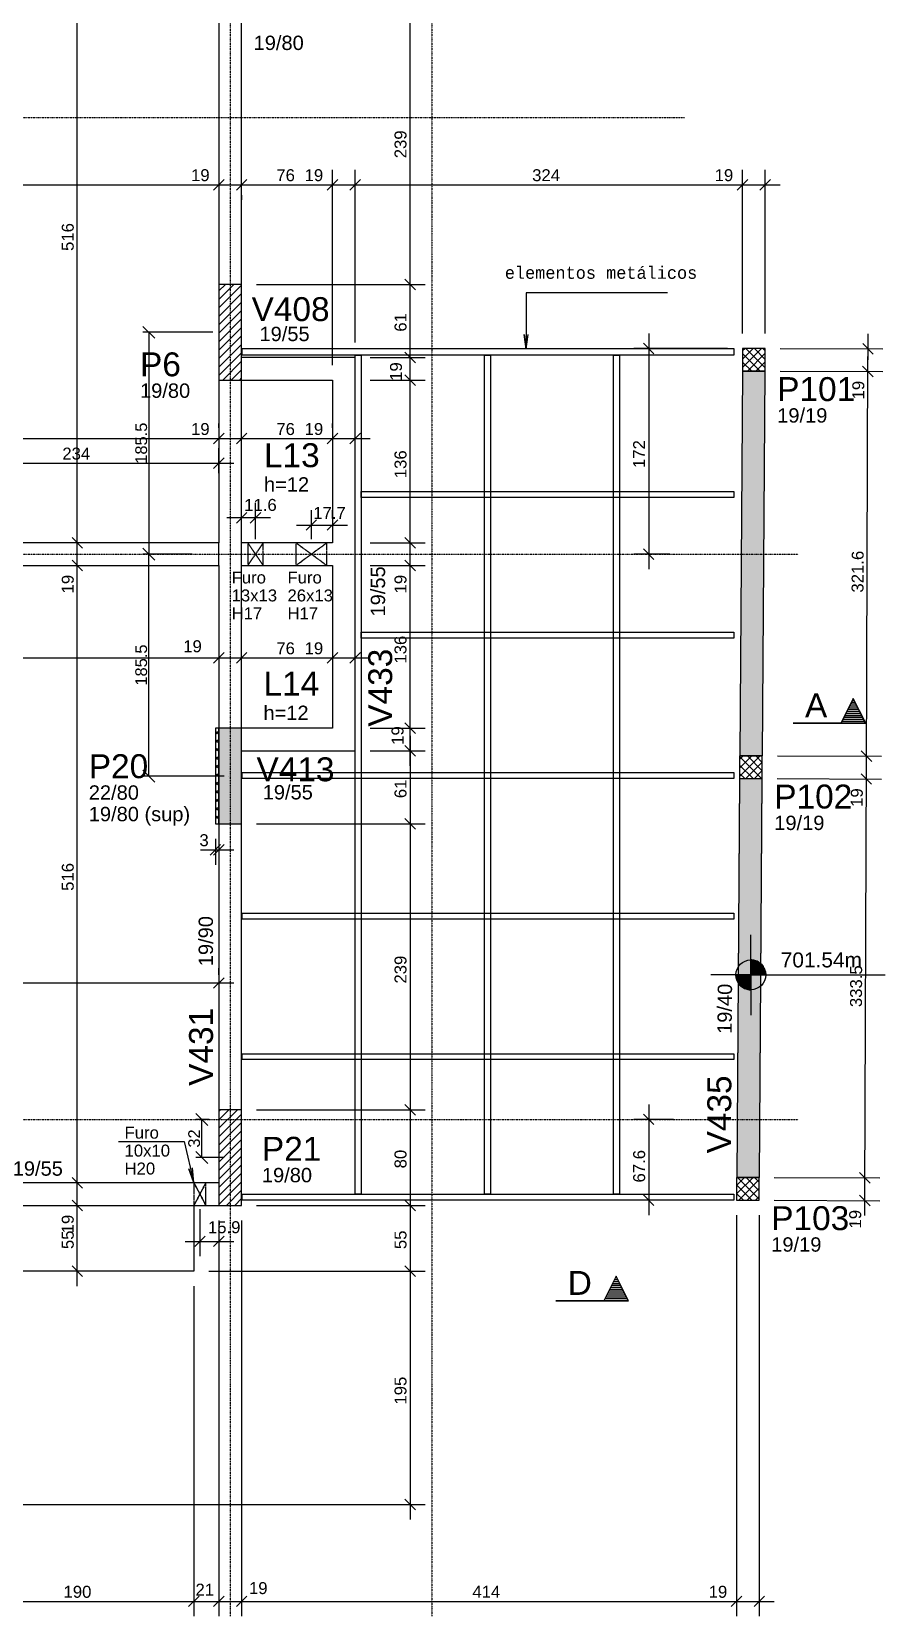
# Model space of a CAD drawing. Extents: x 37185 to 43130, y -8131 to -3926.
# Drawn here: x 40176 to 40890, y -6231 to -4906 of the extents above; entities that cross this region are included whole.
import ezdxf

# ---------------------------------------------------------------- set-up
doc = ezdxf.new("R2010")
doc.units = 0
doc.header["$MEASUREMENT"] = 0
doc.linetypes.add('ESTILO_TQS_0001', pattern=[1, 0.7, -0.3])
doc.linetypes.add('ESTILO_TQS_0004', pattern=[1.12, 0.5, -0.2, 0.01, -0.2, 0.01, -0.2])
doc.layers.get('0').update_dxf_attribs({"linetype": 'CONTINUOUS'})
doc.layers.get('Defpoints').update_dxf_attribs({"linetype": 'CONTINUOUS'})
for name, color, linetype in [('37', 4, 'CONTINUOUS'), ('39', 74, 'CONTINUOUS'), ('4', 2, 'CONTINUOUS'), ('40', 240, 'CONTINUOUS'), ('42', 3, 'CONTINUOUS'), ('43', 3, 'CONTINUOUS'), ('44', 3, 'CONTINUOUS'), ('45', 2, 'CONTINUOUS'), ('46', 2, 'CONTINUOUS'), ('47', 2, 'CONTINUOUS'), ('53', 242, 'CONTINUOUS'), ('54', 242, 'CONTINUOUS'), ('55', 12, 'CONTINUOUS'), ('57', 71, 'CONTINUOUS'), ('70', 160, 'CONTINUOUS'), ('75', 9, 'CONTINUOUS'), ('79', 12, 'CONTINUOUS'), ('80', 6, 'CONTINUOUS'), ('82', 252, 'CONTINUOUS'), ('83', 74, 'CONTINUOUS')]:
    doc.layers.add(name, color=color, linetype=linetype)
doc.styles.add('Arial_2mm 1-50', font='arial.ttf', dxfattribs={"height": 9.835329})
doc.styles.add('TQS_ARIAL', font='arial.ttf')
doc.styles.add('TQS_LUCIDA_CONSOLE', font='lucon.TTF')
doc.dimstyles.new('Diagonal 2mm 1-50', dxfattribs={"dimscale": 30.48, "dimtxt": 9.8353, "dimasz": 0.328084, "dimexe": 0.164042, "dimexo": 0.164042, "dimgap": 0.04101, "dimtad": 1, "dimdec": 1, "dimdsep": 46, "dimtxsty": 'Arial_2mm 1-50', "dimblk1": 'OBLIQUE', "dimblk2": 'OBLIQUE', "dimsah": 1, "dimcen": 0.09, "dimadec": 8, "dimazin": 0, "dimtfac": 1, "dimtdec": 8, "dimtmove": 1, "dimatfit": 0, "dimfxl": 1, "dimtvp": 1, "dimtfillclr": 256, "dimtolj": 1, "dimtzin": 0, "dimarcsym": 2})

# ---------------------------------------------------------------- blocks, each defined once
blk = doc.blocks.new('PERGOLADO')
at = {"layer": '4', "linetype": 'Continuous'}
for points in [[(40404.5, -5126.5), (40815.9, -5126.5), (40815.9, -5132), (40404.5, -5132)], [(40499.1, -5132), (40504.1, -5132), (40504.1, -5833.6), (40499.1, -5833.6)], [(40607.1, -5132), (40612.1, -5132), (40612.1, -5833.6), (40607.1, -5833.6)], [(40715.1, -5132), (40720.1, -5132), (40720.1, -5833.6), (40715.1, -5833.6)], [(40504.1, -5246.1), (40815.9, -5246.1), (40815.9, -5251.1), (40504.1, -5251.1)], [(40504.1, -5363.6), (40815.9, -5363.6), (40815.9, -5368.6), (40504.1, -5368.6)], [(40404.5, -5481.1), (40815.9, -5481.1), (40815.9, -5486.1), (40404.5, -5486.1)], [(40404.5, -5598.6), (40815.9, -5598.6), (40815.9, -5603.6), (40404.5, -5603.6)], [(40404.5, -5716.1), (40815.9, -5716.1), (40815.9, -5721.1), (40404.5, -5721.1)], [(40404.5, -5833.6), (40815.9, -5833.6), (40815.9, -5838.6), (40404.5, -5838.6)]]:
    blk.add_lwpolyline(points, close=True, dxfattribs=at)
at = {"layer": '75', "linetype": 'Continuous'}
blk.add_lwpolyline([(40760.4, -5079.9), (40642, -5079.9), (40642, -5127.2), (40640.4, -5114.8), (40642, -5127.2), (40643.7, -5114.8)], dxfattribs=at)
at = {"layer": '75', "linetype": 'Continuous', "style": 'TQS_LUCIDA_CONSOLE'}
blk.add_text('elementos metálicos', height=10, dxfattribs=at).set_placement((40624.2, -5068.3))
blk = doc.blocks.new('_Oblique')
at = {"color": 0, "linetype": 'ByBlock', "lineweight": -2}
blk.add_line((-0.5, -0.5), (0.5, 0.5), dxfattribs=at)
blk = doc.blocks.new('*D129')
at = {"layer": '55', "color": 0, "linetype": 'Continuous', "lineweight": -2}
for p, q in [((40324.4, -5815.8), (40313.3, -5815.8)), ((40318.3, -5847.8), (40318.3, -5815.8)), ((40337.2, -5847.8), (40313.3, -5847.8))]:
    blk.add_line(p, q, dxfattribs=at)
at = {"layer": 'Defpoints', "color": 0, "linetype": 'Continuous'}
for p in [(40318.3, -5815.8), (40329.4, -5815.8), (40342.2, -5847.8)]:
    blk.add_point(p, dxfattribs=at)
at = {"layer": '55', "color": 0, "linetype": 'Continuous', "lineweight": -2, "xscale": 10, "yscale": 10, "zscale": 10}
for p, rotation in [((40318.3, -5815.8), 90), ((40318.3, -5847.8), 270)]:
    blk.add_blockref('_Oblique', p, dxfattribs=dict(at, rotation=rotation))
at = {"layer": '55', "color": 0, "linetype": 'Continuous', "insert": (40312, -5831.8), "char_height": 9.84, "attachment_point": 5, "rotation": 90, "style": 'Arial_2mm 1-50'}
blk.add_mtext('\\A1;32', dxfattribs=at)
blk = doc.blocks.new('*D147')
at = {"layer": '55', "color": 0, "linetype": 'Continuous', "lineweight": -2}
for p, q in [((40327.7, -5157.8), (40269, -5157.8)), ((40274, -5157.8), (40274, -5343.3)), ((40310.2, -5343.3), (40269, -5343.3))]:
    blk.add_line(p, q, dxfattribs=at)
at = {"layer": 'Defpoints', "color": 0, "linetype": 'Continuous'}
for p in [(40332.7, -5157.8), (40274, -5343.3), (40315.2, -5343.3)]:
    blk.add_point(p, dxfattribs=at)
at = {"layer": '55', "color": 0, "linetype": 'Continuous', "lineweight": -2, "xscale": 10, "yscale": 10, "zscale": 10}
for p, rotation in [((40274, -5157.8), 90), ((40274, -5343.3), 270)]:
    blk.add_blockref('_Oblique', p, dxfattribs=dict(at, rotation=rotation))
at = {"layer": '55', "color": 0, "linetype": 'Continuous', "insert": (40267.7, -5250.5), "char_height": 9.84, "attachment_point": 5, "rotation": 90, "style": 'Arial_2mm 1-50'}
blk.add_mtext('\\A1;185.5', dxfattribs=at)
blk = doc.blocks.new('*D148')
at = {"layer": '55', "color": 0, "linetype": 'Continuous', "lineweight": -2}
for p, q in [((40310.2, -5343.3), (40269, -5343.3)), ((40274, -5528.8), (40274, -5343.3)), ((40337.2, -5528.8), (40269, -5528.8))]:
    blk.add_line(p, q, dxfattribs=at)
at = {"layer": 'Defpoints', "color": 0, "linetype": 'Continuous'}
for p in [(40274, -5343.3), (40315.2, -5343.3), (40342.2, -5528.8)]:
    blk.add_point(p, dxfattribs=at)
at = {"layer": '55', "color": 0, "linetype": 'Continuous', "lineweight": -2, "xscale": 10, "yscale": 10, "zscale": 10}
for p, rotation in [((40274, -5343.3), 90), ((40274, -5528.8), 270)]:
    blk.add_blockref('_Oblique', p, dxfattribs=dict(at, rotation=rotation))
at = {"layer": '55', "color": 0, "linetype": 'Continuous', "insert": (40267.7, -5436), "char_height": 9.84, "attachment_point": 5, "rotation": 90, "style": 'Arial_2mm 1-50'}
blk.add_mtext('\\A1;185.5', dxfattribs=at)

msp = doc.modelspace()

# ---------------------------------------------------------------- linework, layer by layer
at = {"layer": '37', "linetype": 'Continuous'}
for points in [[(40332.71, -4878.78), (40332.71, -5117.78)], [(40351.71, -5117.78), (40351.71, -4878.78)], [(40446.71, -5178.78), (40351.71, -5178.78)], [(40446.71, -5343.28), (40446.71, -5178.78)], [(40770.65, -5190.28), (40768.34, -5511.92)], [(40787.34, -5511.92), (40789.65, -5190.28)], [(40332.71, -5197.78), (40332.71, -5333.78)], [(40351.71, -5197.78), (40427.71, -5197.78)], [(40351.71, -5333.78), (40351.71, -5197.78)], [(40427.71, -5197.78), (40427.71, -5333.78)], [(40332.71, -5333.78), (40068.21, -5333.78)], [(40332.71, -5352.78), (40332.71, -5333.78)], [(40427.71, -5333.78), (40351.71, -5333.78)], [(40351.71, -5352.78), (40351.71, -5333.78)], [(40446.71, -5507.78), (40446.71, -5343.28)], [(40068.21, -5352.78), (40332.71, -5352.78)], [(40332.71, -5352.78), (40332.71, -5488.78)], [(40351.71, -5352.78), (40427.71, -5352.78)], [(40351.71, -5488.78), (40351.71, -5352.78)], [(40427.71, -5352.78), (40427.71, -5488.78)], [(40427.71, -5488.78), (40351.71, -5488.78)], [(40351.71, -5507.78), (40446.71, -5507.78)], [(40768.2, -5530.92), (40765.8, -5864.42)], [(40784.8, -5864.42), (40787.2, -5530.92)], [(40332.71, -5568.78), (40332.71, -5807.78)], [(40351.71, -5807.78), (40351.71, -5568.78)], [(40332.71, -5868.78), (40066.71, -5868.78)], [(40066.71, -5887.78), (40332.71, -5887.78)]]:
    msp.add_lwpolyline(points, dxfattribs=at)
at = {"layer": '39', "linetype": 'Continuous'}
for p, q in [((40332.71, -5130.3), (40345.22, -5117.78)), ((40332.71, -5123.22), (40338.15, -5117.78)), ((40332.71, -5137.37), (40351.71, -5118.37)), ((40332.71, -5144.44), (40351.71, -5125.44)), ((40332.71, -5151.51), (40351.71, -5132.51)), ((40332.71, -5158.58), (40351.71, -5139.58)), ((40332.71, -5165.65), (40351.71, -5146.65)), ((40332.71, -5172.72), (40351.71, -5153.72)), ((40332.71, -5179.79), (40351.71, -5160.79)), ((40332.71, -5186.86), (40351.71, -5167.86)), ((40332.71, -5193.94), (40351.71, -5174.94)), ((40335.93, -5197.78), (40351.71, -5182.01)), ((40343, -5197.78), (40351.71, -5189.08)), ((40350.07, -5197.78), (40351.71, -5196.15)), ((40332.71, -5823.26), (40348.19, -5807.78)), ((40332.71, -5816.19), (40341.11, -5807.78)), ((40332.71, -5809.12), (40334.04, -5807.78)), ((40332.71, -5830.33), (40351.71, -5811.33)), ((40332.71, -5837.4), (40351.71, -5818.4)), ((40332.71, -5844.47), (40351.71, -5825.47)), ((40332.71, -5851.54), (40351.71, -5832.54)), ((40332.71, -5858.62), (40351.71, -5839.62)), ((40332.71, -5865.69), (40351.71, -5846.69)), ((40332.71, -5872.76), (40351.71, -5853.76)), ((40332.71, -5879.83), (40351.71, -5860.83)), ((40332.71, -5886.9), (40351.71, -5867.9)), ((40338.9, -5887.78), (40351.71, -5874.97)), ((40345.97, -5887.78), (40351.71, -5882.04))]:
    msp.add_line(p, q, dxfattribs=at)
for points in [[(40332.71, -5197.78), (40351.71, -5197.78), (40351.71, -5117.78), (40332.71, -5117.78), (40332.71, -5197.78)], [(40332.71, -5887.78), (40351.71, -5887.78), (40351.71, -5807.78), (40332.71, -5807.78), (40332.71, -5887.78)]]:
    msp.add_lwpolyline(points, dxfattribs=at)
at = {"layer": '40', "linetype": 'Continuous'}
for p, q in [((40770.72, -5187.26), (40786.7, -5171.28)), ((40770.72, -5180.19), (40779.63, -5171.28)), ((40770.72, -5173.11), (40772.55, -5171.28)), ((40770.72, -5175.57), (40785.44, -5190.28)), ((40773.51, -5171.28), (40789.72, -5187.5)), ((40774.77, -5190.28), (40789.72, -5175.33)), ((40780.58, -5171.28), (40789.72, -5180.43)), ((40787.65, -5171.28), (40789.72, -5173.35)), ((40770.72, -5182.64), (40778.36, -5190.28)), ((40770.72, -5189.71), (40771.29, -5190.28)), ((40781.84, -5190.28), (40789.72, -5182.4)), ((40788.91, -5190.28), (40789.72, -5189.47)), ((40329.71, -5493.92), (40332.71, -5490.92)), ((40329.71, -5491.16), (40332.71, -5494.16)), ((40329.71, -5500.99), (40332.71, -5497.99)), ((40329.71, -5498.23), (40332.71, -5501.23)), ((40329.71, -5508.06), (40332.71, -5505.06)), ((40329.71, -5505.3), (40332.71, -5508.3)), ((40329.71, -5515.13), (40332.71, -5512.13)), ((40329.71, -5512.37), (40332.71, -5515.37)), ((40329.71, -5522.2), (40332.71, -5519.2)), ((40329.71, -5519.44), (40332.71, -5522.44)), ((40768.26, -5529.13), (40785.47, -5511.92)), ((40768.26, -5522.06), (40778.4, -5511.92)), ((40768.26, -5514.98), (40771.33, -5511.92)), ((40768.26, -5512.52), (40786.66, -5530.92)), ((40768.26, -5519.59), (40779.59, -5530.92)), ((40773.54, -5530.92), (40787.26, -5517.2)), ((40774.73, -5511.92), (40787.26, -5524.45)), ((40780.62, -5530.92), (40787.26, -5524.27)), ((40781.8, -5511.92), (40787.26, -5517.38)), ((40329.71, -5529.28), (40332.71, -5526.28)), ((40329.71, -5526.51), (40332.71, -5529.51)), ((40329.71, -5536.35), (40332.71, -5533.35)), ((40329.71, -5533.59), (40332.71, -5536.59)), ((40768.26, -5526.66), (40772.52, -5530.92)), ((40329.71, -5543.42), (40332.71, -5540.42)), ((40329.71, -5540.66), (40332.71, -5543.66)), ((40329.71, -5550.49), (40332.71, -5547.49)), ((40329.71, -5547.73), (40332.71, -5550.73)), ((40329.71, -5557.56), (40332.71, -5554.56)), ((40329.71, -5554.8), (40332.71, -5557.8)), ((40329.71, -5564.63), (40332.71, -5561.63)), ((40329.71, -5561.87), (40332.71, -5564.87)), ((40332.63, -5568.78), (40332.71, -5568.7)), ((40765.73, -5878.14), (40779.46, -5864.42)), ((40765.73, -5871.07), (40772.38, -5864.42)), ((40766.61, -5864.42), (40784.73, -5882.54)), ((40767.53, -5883.42), (40784.73, -5866.21)), ((40773.68, -5864.42), (40784.73, -5875.47)), ((40780.75, -5864.42), (40784.73, -5868.4)), ((40765.73, -5870.61), (40778.53, -5883.42)), ((40765.73, -5877.68), (40771.46, -5883.42)), ((40774.6, -5883.42), (40784.73, -5873.29)), ((40781.67, -5883.42), (40784.73, -5880.36))]:
    msp.add_line(p, q, dxfattribs=at)
for points in [[(40770.72, -5171.28), (40770.72, -5190.28), (40789.72, -5190.28), (40789.72, -5171.28), (40770.72, -5171.28)], [(40332.71, -5488.78), (40329.71, -5488.78), (40329.71, -5568.78), (40332.71, -5568.78), (40332.71, -5488.78)], [(40768.26, -5511.92), (40768.26, -5530.92), (40787.26, -5530.92), (40787.26, -5511.92), (40768.26, -5511.92)], [(40765.73, -5864.42), (40765.73, -5883.42), (40784.73, -5883.42), (40784.73, -5864.42), (40765.73, -5864.42)]]:
    msp.add_lwpolyline(points, dxfattribs=at)
at = {"layer": '53', "linetype": 'ESTILO_TQS_0001'}
for points in [[(40363.29, -5343.28), (40356.79, -5352.78), (40369.79, -5352.78), (40363.29, -5343.28), (40369.79, -5352.78), (40369.79, -5333.78), (40363.29, -5343.28), (40369.79, -5333.78), (40356.79, -5333.78), (40363.29, -5343.28), (40356.79, -5333.78), (40356.79, -5352.78), (40363.29, -5343.28)], [(40410.03, -5343.28), (40397.03, -5352.78), (40423.03, -5352.78), (40410.03, -5343.28), (40423.03, -5352.78), (40423.03, -5333.78), (40410.03, -5343.28), (40423.03, -5333.78), (40397.03, -5333.78), (40410.03, -5343.28), (40397.03, -5333.78), (40397.03, -5352.78), (40410.03, -5343.28)], [(40316.82, -5878.28), (40311.82, -5887.78), (40321.82, -5887.78), (40316.82, -5878.28), (40321.82, -5887.78), (40321.82, -5868.78), (40316.82, -5878.28), (40321.82, -5868.78), (40311.82, -5868.78), (40316.82, -5878.28), (40311.82, -5868.78), (40311.82, -5887.78), (40316.82, -5878.28)]]:
    msp.add_lwpolyline(points, dxfattribs=at)
at = {"layer": '55', "linetype": 'Continuous'}
for p, q in [((40777.65, -5695), (40777.65, -5661.44)), ((40777.65, -5682.5), (40777.65, -5707.5)), ((40777.65, -5683.11), (40781.48, -5683.11)), ((40777.65, -5695), (40744.09, -5695)), ((40765.15, -5695), (40790.15, -5695)), ((40777.65, -5695.79), (40765.15, -5695.79)), ((40777.65, -5696.59), (40765.25, -5696.59)), ((40777.65, -5683.9), (40783.38, -5683.9)), ((40777.65, -5684.69), (40784.71, -5684.69)), ((40777.65, -5685.49), (40785.76, -5685.49)), ((40777.65, -5686.28), (40786.6, -5686.28)), ((40777.65, -5687.07), (40787.3, -5687.07)), ((40777.65, -5687.87), (40787.91, -5687.87)), ((40777.65, -5688.66), (40788.42, -5688.66)), ((40777.65, -5689.45), (40788.85, -5689.45)), ((40777.65, -5690.24), (40789.21, -5690.24)), ((40777.65, -5691.04), (40789.5, -5691.04)), ((40777.65, -5691.83), (40789.74, -5691.83)), ((40777.65, -5692.62), (40789.92, -5692.62)), ((40777.65, -5693.42), (40790.05, -5693.42)), ((40777.65, -5694.21), (40790.12, -5694.21)), ((40777.65, -5695), (40890.15, -5695)), ((40777.65, -5695), (40777.65, -5728.56)), ((40777.65, -5697.38), (40765.38, -5697.38)), ((40777.65, -5698.17), (40765.56, -5698.17)), ((40777.65, -5698.97), (40765.79, -5698.97)), ((40777.65, -5699.76), (40766.09, -5699.76)), ((40777.65, -5700.55), (40766.45, -5700.55)), ((40777.65, -5701.34), (40766.88, -5701.34)), ((40777.65, -5702.14), (40767.38, -5702.14)), ((40777.65, -5702.93), (40767.98, -5702.93)), ((40777.65, -5703.72), (40768.69, -5703.72)), ((40777.65, -5704.52), (40769.54, -5704.52)), ((40777.65, -5705.31), (40770.58, -5705.31)), ((40777.65, -5706.1), (40771.9, -5706.1)), ((40777.65, -5706.89), (40773.8, -5706.89))]:
    msp.add_line(p, q, dxfattribs=at)
msp.add_circle((40777.65, -5695), 12.5, dxfattribs=at)
at = {"layer": '57', "linetype": 'Continuous'}
for points in [[(40768.34, -5511.82), (40787.34, -5511.82), (40789.65, -5190.38), (40770.65, -5190.38), (40768.34, -5511.82)], [(40765.8, -5864.32), (40784.8, -5864.32), (40787.2, -5531.02), (40768.2, -5531.02), (40765.8, -5864.32)]]:
    msp.add_lwpolyline(points, dxfattribs=at)
for points in [[(40768.34, -5511.82), (40787.34, -5511.82), (40789.65, -5190.38)], [(40768.34, -5511.82), (40789.65, -5190.38), (40770.65, -5190.38)], [(40768.34, -5511.82), (40770.65, -5190.38), (40768.34, -5511.82)], [(40765.8, -5864.32), (40784.8, -5864.32), (40787.2, -5531.02)], [(40765.8, -5864.32), (40787.2, -5531.02), (40768.2, -5531.02)], [(40765.8, -5864.32), (40768.2, -5531.02), (40765.8, -5864.32)]]:
    msp.add_solid(points, dxfattribs=at)
at = {"layer": '70', "linetype": 'ESTILO_TQS_0004'}
for p, q in [((40342.21, -4238.71), (40342.21, -6231.27)), ((40510.68, -4238.71), (40510.68, -6231.27)), ((37639.37, -4978.28), (40722.12, -4978.28)), ((37639.37, -5343.28), (40817.48, -5343.28)), ((37639.37, -5815.78), (40817.48, -5815.78))]:
    msp.add_line(p, q, dxfattribs=at)
at = {"layer": '75', "linetype": 'Continuous'}
for p, q in [((40214.21, -5346.28), (40214.21, -4805.28)), ((40492.58, -5130.28), (40492.58, -4866.28)), ((40328.29, -5038.85), (40337.13, -5030.01)), ((40328.29, -5038.85), (40337.13, -5030.01)), ((40332.71, -5030.67), (40332.71, -5030.67)), ((40332.71, -5030.67), (40332.71, -5030.67)), ((40347.29, -5038.85), (40356.13, -5030.01)), ((40347.29, -5038.85), (40356.13, -5030.01)), ((40351.71, -5053.6), (40351.71, -5021.93)), ((40351.71, -5030.67), (40351.71, -5030.67)), ((40423.29, -5038.85), (40432.13, -5030.01)), ((40423.29, -5038.85), (40432.13, -5030.01)), ((40427.71, -5185.28), (40427.71, -5021.93)), ((40427.71, -5185.28), (40427.71, -5021.93)), ((40442.29, -5038.85), (40451.13, -5030.01)), ((40442.29, -5038.85), (40451.13, -5030.01)), ((40446.71, -5166.28), (40446.71, -5021.93)), ((40446.71, -5166.28), (40446.71, -5021.93)), ((40766.3, -5038.85), (40775.14, -5030.01)), ((40766.3, -5038.85), (40775.14, -5030.01)), ((40770.72, -5158.78), (40770.72, -5021.93)), ((40770.72, -5158.78), (40770.72, -5021.93)), ((40785.3, -5038.85), (40794.14, -5030.01)), ((40789.72, -5158.78), (40789.72, -5021.93)), ((39644.21, -5034.43), (40345.21, -5034.43)), ((40320.21, -5034.43), (40364.21, -5034.43)), ((40332.71, -5043.17), (40332.71, -5046.93)), ((40332.71, -5043.17), (40332.71, -5046.93)), ((40339.21, -5034.43), (40440.21, -5034.43)), ((40351.71, -5043.17), (40351.71, -5046.93)), ((40415.21, -5034.43), (40459.21, -5034.43)), ((40434.21, -5034.43), (40783.22, -5034.43)), ((40758.22, -5034.43), (40802.22, -5034.43)), ((40351.71, -5066.1), (40351.71, -5066.1)), ((40497, -5122.2), (40488.16, -5113.36)), ((40497, -5122.2), (40488.16, -5113.36)), ((40492.58, -5191.28), (40492.58, -5105.28)), ((40351.71, -5117.78), (40351.71, -5117.78)), ((40351.71, -5117.78), (40351.71, -5117.78)), ((40364.21, -5117.78), (40505.08, -5117.78)), ((40364.21, -5117.78), (40505.08, -5117.78)), ((40492.58, -5210.28), (40492.58, -5166.28)), ((40692.2, -5158.78), (40692.2, -5355.78)), ((40875.54, -5203.1), (40875.71, -5159.1)), ((40446.71, -5178.78), (40446.71, -5178.78)), ((40446.71, -5178.78), (40446.71, -5178.78)), ((40446.71, -5178.78), (40446.71, -5178.78)), ((40446.71, -5178.78), (40446.71, -5178.78)), ((40459.21, -5178.78), (40505.08, -5178.78)), ((40459.21, -5178.78), (40505.08, -5178.78)), ((40497, -5183.2), (40488.16, -5174.36)), ((40497, -5183.2), (40488.16, -5174.36)), ((40758.22, -5171.28), (40679.7, -5171.28)), ((40687.78, -5166.86), (40696.62, -5175.7)), ((40770.72, -5171.28), (40770.72, -5171.28)), ((40770.72, -5171.28), (40770.72, -5171.28)), ((40770.72, -5171.28), (40770.72, -5171.28)), ((40789.72, -5171.28), (40789.72, -5171.28)), ((40789.72, -5171.28), (40789.72, -5171.28)), ((40802.22, -5171.33), (40888.16, -5171.65)), ((40880.06, -5176.04), (40871.26, -5167.17)), ((40874.34, -5524.74), (40875.63, -5178.1)), ((40492.58, -5346.28), (40492.58, -5185.28)), ((40789.65, -5190.28), (40789.65, -5190.28)), ((40789.65, -5190.28), (40789.65, -5190.28)), ((40802.15, -5190.33), (40888.09, -5190.65)), ((40802.15, -5190.33), (40888.09, -5190.65)), ((40879.99, -5195.04), (40871.18, -5186.17)), ((40879.99, -5195.04), (40871.18, -5186.17)), ((40427.71, -5197.78), (40427.71, -5197.78)), ((40427.71, -5197.78), (40427.71, -5197.78)), ((40446.71, -5197.78), (40446.71, -5197.78)), ((40446.71, -5197.78), (40446.71, -5197.78)), ((40459.21, -5197.78), (40505.08, -5197.78)), ((40459.21, -5197.78), (40505.08, -5197.78)), ((40497, -5202.2), (40488.16, -5193.36)), ((40497, -5202.2), (40488.16, -5193.36)), ((40328.29, -5251.07), (40337.13, -5242.23)), ((40328.29, -5251.07), (40337.13, -5242.23)), ((40332.71, -5237.69), (40332.71, -5234.15)), ((40332.71, -5237.69), (40332.71, -5234.15)), ((40347.29, -5251.07), (40356.13, -5242.23)), ((40347.29, -5251.07), (40356.13, -5242.23)), ((40351.71, -5237.69), (40351.71, -5234.15)), ((40351.71, -5237.69), (40351.71, -5234.15)), ((40423.29, -5251.07), (40432.13, -5242.23)), ((40423.29, -5251.07), (40432.13, -5242.23)), ((40427.71, -5237.69), (40427.71, -5234.15)), ((40427.71, -5237.69), (40427.71, -5234.15)), ((40442.29, -5251.07), (40451.13, -5242.23)), ((40446.71, -5237.69), (40446.71, -5234.15)), ((39644.21, -5246.65), (40345.21, -5246.65)), ((40320.21, -5246.65), (40364.21, -5246.65)), ((40332.71, -5250.19), (40332.71, -5250.19)), ((40332.71, -5250.19), (40332.71, -5250.19)), ((40332.71, -5275.58), (40332.71, -5254.69)), ((40339.21, -5246.65), (40440.21, -5246.65)), ((40351.71, -5250.19), (40351.71, -5250.19)), ((40351.71, -5250.19), (40351.71, -5250.19)), ((40415.21, -5246.65), (40459.21, -5246.65)), ((40427.71, -5250.19), (40427.71, -5250.19)), ((40427.71, -5250.19), (40427.71, -5250.19)), ((40446.71, -5250.19), (40446.71, -5250.19)), ((40086.21, -5267.19), (40345.21, -5267.19)), ((40328.29, -5271.61), (40337.13, -5262.77)), ((40332.71, -5288.08), (40332.71, -5288.08)), ((40356.13, -5308.4), (40347.29, -5317.24)), ((40351.71, -5313.43), (40351.71, -5300.32)), ((40367.71, -5308.4), (40358.87, -5317.24)), ((40363.29, -5330.78), (40363.29, -5300.32)), ((40410.03, -5330.78), (40410.03, -5306.42)), ((40427.71, -5313.53), (40427.71, -5306.42)), ((40214.21, -5365.28), (40214.21, -5321.28)), ((40375.79, -5312.82), (40339.21, -5312.82)), ((40397.53, -5318.92), (40440.21, -5318.92)), ((40405.61, -5323.34), (40414.45, -5314.5)), ((40423.29, -5323.34), (40432.13, -5314.5)), ((40492.58, -5365.28), (40492.58, -5321.28)), ((40218.63, -5338.2), (40209.79, -5329.36)), ((40218.63, -5338.2), (40209.79, -5329.36)), ((40214.21, -5333.78), (40214.21, -5333.78)), ((40214.21, -5333.78), (40214.21, -5333.78)), ((40351.71, -5325.93), (40351.71, -5325.93)), ((40427.71, -5326.03), (40427.71, -5326.03)), ((40446.71, -5333.78), (40446.71, -5333.78)), ((40446.71, -5333.78), (40446.71, -5333.78)), ((40459.21, -5333.78), (40505.08, -5333.78)), ((40459.21, -5333.78), (40505.08, -5333.78)), ((40497, -5338.2), (40488.16, -5329.36)), ((40497, -5338.2), (40488.16, -5329.36)), ((40687.78, -5338.86), (40696.62, -5347.7)), ((40218.63, -5357.2), (40209.79, -5348.36)), ((40218.63, -5357.2), (40209.79, -5348.36)), ((40214.21, -5881.28), (40214.21, -5340.28)), ((40363.29, -5343.28), (40363.29, -5343.28)), ((40410.03, -5343.28), (40410.03, -5343.28)), ((40497, -5357.2), (40488.16, -5348.36)), ((40497, -5357.2), (40488.16, -5348.36)), ((40492.58, -5501.28), (40492.58, -5340.28)), ((40710, -5343.28), (40679.7, -5343.28)), ((40722.5, -5343.28), (40722.5, -5343.28)), ((40214.21, -5352.78), (40214.21, -5352.78)), ((40214.21, -5352.78), (40214.21, -5352.78)), ((40446.71, -5352.78), (40446.71, -5352.78)), ((40446.71, -5352.78), (40446.71, -5352.78)), ((40459.21, -5352.78), (40505.08, -5352.78)), ((40459.21, -5352.78), (40505.08, -5352.78)), ((39644.21, -5429.98), (40345.21, -5429.98)), ((40320.21, -5429.98), (40364.21, -5429.98)), ((40328.29, -5434.4), (40337.13, -5425.56)), ((40328.29, -5434.4), (40337.13, -5425.56)), ((40332.71, -5429.98), (40332.71, -5429.98)), ((40332.71, -5429.98), (40332.71, -5429.98)), ((40339.21, -5429.98), (40440.21, -5429.98)), ((40347.29, -5434.4), (40356.13, -5425.56)), ((40347.29, -5434.4), (40356.13, -5425.56)), ((40351.71, -5429.98), (40351.71, -5429.98)), ((40351.71, -5429.98), (40351.71, -5429.98)), ((40415.21, -5429.98), (40459.21, -5429.98)), ((40423.29, -5434.4), (40432.13, -5425.56)), ((40423.29, -5434.4), (40432.13, -5425.56)), ((40427.71, -5429.98), (40427.71, -5429.98)), ((40427.71, -5429.98), (40427.71, -5429.98)), ((40442.29, -5434.4), (40451.13, -5425.56)), ((40446.71, -5429.98), (40446.71, -5429.98)), ((40863.36, -5463.96), (40853.04, -5484.62)), ((40863.36, -5464.16), (40853.14, -5484.62)), ((40866.46, -5470.34), (40860.27, -5470.34)), ((40865.66, -5468.75), (40861.07, -5468.75)), ((40864.86, -5467.15), (40861.87, -5467.15)), ((40864.06, -5465.56), (40862.66, -5465.56)), ((40873.74, -5484.7), (40863.36, -5463.96)), ((40873.59, -5484.62), (40863.36, -5464.16)), ((40497, -5493.2), (40488.16, -5484.36)), ((40497, -5493.2), (40488.16, -5484.36)), ((40492.58, -5520.28), (40492.58, -5476.28)), ((40873.59, -5484.62), (40812.94, -5484.62)), ((40812.94, -5484.7), (40873.74, -5484.7)), ((40872.84, -5483.11), (40853.89, -5483.11)), ((40872.04, -5481.51), (40854.69, -5481.51)), ((40871.24, -5479.92), (40855.48, -5479.92)), ((40870.45, -5478.32), (40856.28, -5478.32)), ((40869.65, -5476.72), (40857.08, -5476.72)), ((40868.85, -5475.13), (40857.88, -5475.13)), ((40868.06, -5473.54), (40858.68, -5473.53)), ((40867.26, -5471.94), (40859.47, -5471.94)), ((40446.71, -5488.78), (40446.71, -5488.78)), ((40446.71, -5488.78), (40446.71, -5488.78)), ((40459.21, -5488.78), (40505.08, -5488.78)), ((40459.21, -5488.78), (40505.08, -5488.78)), ((40492.58, -5495.28), (40492.58, -5581.28)), ((40446.71, -5507.78), (40446.71, -5507.78)), ((40446.71, -5507.78), (40446.71, -5507.78)), ((40459.21, -5507.78), (40505.08, -5507.78)), ((40459.21, -5507.78), (40505.08, -5507.78)), ((40497, -5512.2), (40488.16, -5503.36)), ((40488.16, -5503.36), (40497, -5512.2)), ((40878.79, -5516.68), (40869.98, -5507.81)), ((40878.79, -5516.68), (40869.98, -5507.81)), ((40874.27, -5543.74), (40874.43, -5499.74)), ((40787.34, -5511.92), (40787.34, -5511.92)), ((40787.34, -5511.92), (40787.34, -5511.92)), ((40799.84, -5511.96), (40886.89, -5512.29)), ((40799.84, -5511.96), (40886.89, -5512.29)), ((40873.02, -5877.25), (40874.36, -5518.74)), ((40787.2, -5530.92), (40787.2, -5530.92)), ((40787.2, -5530.92), (40787.2, -5530.92)), ((40799.7, -5530.96), (40886.81, -5531.29)), ((40799.7, -5530.96), (40886.81, -5531.29)), ((40878.72, -5535.68), (40869.91, -5526.81)), ((40878.72, -5535.68), (40869.91, -5526.81)), ((40492.58, -5556.28), (40492.58, -5820.28)), ((40329.71, -5568.78), (40329.71, -5568.78)), ((40351.71, -5568.78), (40351.71, -5568.78)), ((40351.71, -5568.78), (40351.71, -5568.78)), ((40364.21, -5568.78), (40505.08, -5568.78)), ((40364.21, -5568.78), (40505.08, -5568.78)), ((40488.16, -5564.36), (40497, -5573.2)), ((40488.16, -5564.36), (40497, -5573.2)), ((40317.21, -5590.41), (40345.21, -5590.41)), ((40325.29, -5594.83), (40334.13, -5585.99)), ((40328.29, -5594.83), (40337.13, -5585.99)), ((40329.71, -5581.28), (40329.71, -5602.91)), ((40332.71, -5578.33), (40332.71, -5578.33)), ((40332.71, -5590.83), (40332.71, -5602.91)), ((40332.71, -5695.07), (40332.71, -5689.29)), ((39644.21, -5701.79), (40345.21, -5701.79)), ((40328.29, -5706.21), (40337.13, -5697.37)), ((40332.71, -5707.57), (40332.71, -5707.57)), ((40492.58, -5795.28), (40492.58, -5900.28)), ((40351.71, -5807.78), (40351.71, -5807.78)), ((40351.71, -5807.78), (40351.71, -5807.78)), ((40364.21, -5807.78), (40505.08, -5807.78)), ((40364.21, -5807.78), (40505.08, -5807.78)), ((40488.16, -5803.36), (40497, -5812.2)), ((40488.16, -5803.36), (40497, -5812.2)), ((40712.9, -5815.78), (40679.7, -5815.78)), ((40687.78, -5811.36), (40696.62, -5820.2)), ((40692.2, -5803.28), (40692.2, -5895.92)), ((40725.4, -5815.78), (40725.4, -5815.78)), ((40872.95, -5896.25), (40873.12, -5852.25)), ((40218.63, -5873.2), (40209.79, -5864.36)), ((40218.63, -5873.2), (40209.79, -5864.36)), ((40214.21, -5900.28), (40214.21, -5856.28)), ((40214.21, -5868.78), (40214.21, -5868.78)), ((40214.21, -5868.78), (40214.21, -5868.78)), ((40784.8, -5864.42), (40784.8, -5864.42)), ((40784.8, -5864.42), (40784.8, -5864.42)), ((40797.3, -5864.46), (40885.57, -5864.79)), ((40797.3, -5864.46), (40885.57, -5864.79)), ((40877.47, -5869.18), (40868.67, -5860.31)), ((40877.47, -5869.18), (40868.67, -5860.31)), ((40214.21, -5955.28), (40214.21, -5875.28)), ((40316.82, -5878.28), (40316.82, -5878.28)), ((40492.58, -5875.28), (40492.58, -5955.28)), ((40687.78, -5879), (40696.62, -5887.84)), ((40877.4, -5888.18), (40868.59, -5879.31)), ((40218.63, -5892.2), (40209.79, -5883.36)), ((40218.63, -5892.2), (40209.79, -5883.36)), ((40214.21, -5887.78), (40214.21, -5887.78)), ((40214.21, -5887.78), (40214.21, -5887.78)), ((40316.82, -5890.78), (40316.82, -5930.28)), ((40332.71, -5887.78), (40332.71, -5887.78)), ((40332.71, -5887.78), (40332.71, -5887.78)), ((40332.71, -5887.78), (40332.71, -5887.78)), ((40351.71, -5887.78), (40351.71, -5887.78)), ((40351.71, -5887.78), (40351.71, -5887.78)), ((40351.71, -5887.78), (40351.71, -5887.78)), ((40351.71, -5887.78), (40351.71, -5887.78)), ((40364.21, -5887.78), (40505.08, -5887.78)), ((40364.21, -5887.78), (40505.08, -5887.78)), ((40488.16, -5883.36), (40497, -5892.2)), ((40488.16, -5883.36), (40497, -5892.2)), ((40753.23, -5883.42), (40679.7, -5883.42)), ((40765.73, -5883.42), (40765.73, -5883.42)), ((40765.73, -5883.42), (40765.73, -5883.42)), ((40765.73, -5883.42), (40765.73, -5883.42)), ((40784.73, -5883.42), (40784.73, -5883.42)), ((40784.73, -5883.42), (40784.73, -5883.42)), ((40797.23, -5883.46), (40885.5, -5883.79)), ((40332.71, -5900.28), (40332.71, -5930.28)), ((40332.71, -5900.28), (40332.71, -6231.27)), ((40332.71, -5900.28), (40332.71, -6231.27)), ((40351.71, -5900.28), (40351.71, -6231.27)), ((40351.71, -5900.28), (40351.71, -6231.27)), ((40765.73, -5895.92), (40765.73, -6231.27)), ((40765.73, -5895.92), (40765.73, -6231.27)), ((40784.73, -5895.92), (40784.73, -6231.27)), ((40304.32, -5917.78), (40345.21, -5917.78)), ((40312.4, -5922.2), (40321.24, -5913.36)), ((40328.29, -5922.2), (40337.13, -5913.36)), ((40492.58, -5930.28), (40492.58, -6150.28)), ((40218.63, -5947.2), (40209.79, -5938.36)), ((40214.21, -5942.78), (40214.21, -5942.78)), ((40311.71, -5942.78), (40311.71, -5942.78)), ((40311.71, -5942.78), (40311.71, -5942.78)), ((40311.71, -5942.78), (40311.71, -5942.78)), ((40311.71, -5942.78), (40311.71, -5942.78)), ((40324.21, -5942.78), (40505.08, -5942.78)), ((40324.21, -5942.78), (40505.08, -5942.78)), ((40488.16, -5938.36), (40497, -5947.2)), ((40488.16, -5938.36), (40497, -5947.2)), ((40664.9, -5946.8), (40654.57, -5967.46)), ((40664.9, -5947), (40654.67, -5967.46)), ((40675.27, -5967.54), (40664.9, -5946.8)), ((40675.13, -5967.46), (40664.9, -5947)), ((40311.71, -5955.28), (40311.71, -6231.27)), ((40311.71, -5955.28), (40311.71, -6231.27)), ((40671.98, -5961.16), (40657.82, -5961.16)), ((40671.19, -5959.57), (40658.62, -5959.57)), ((40670.39, -5957.97), (40659.41, -5957.97)), ((40669.6, -5956.38), (40660.21, -5956.37)), ((40668.79, -5954.78), (40661.01, -5954.78)), ((40667.99, -5953.18), (40661.81, -5953.18)), ((40667.2, -5951.59), (40662.61, -5951.59)), ((40666.4, -5949.99), (40663.4, -5949.99)), ((40665.6, -5948.4), (40664.2, -5948.4)), ((40675.13, -5967.46), (40614.47, -5967.46)), ((40614.47, -5967.54), (40675.27, -5967.54)), ((40674.38, -5965.95), (40655.43, -5965.95)), ((40673.58, -5964.35), (40656.22, -5964.35)), ((40672.78, -5962.76), (40657.02, -5962.76)), ((40488.16, -6133.36), (40497, -6142.2)), ((40134.21, -6137.78), (40505.08, -6137.78)), ((40109.21, -6218.77), (40324.21, -6218.77)), ((40299.21, -6218.77), (40345.21, -6218.77)), ((40307.29, -6223.19), (40316.13, -6214.35)), ((40307.29, -6223.19), (40316.13, -6214.35)), ((40320.21, -6218.77), (40364.21, -6218.77)), ((40328.29, -6223.19), (40337.13, -6214.35)), ((40328.29, -6223.19), (40337.13, -6214.35)), ((40339.21, -6218.77), (40778.23, -6218.77)), ((40347.29, -6223.19), (40356.13, -6214.35)), ((40347.29, -6223.19), (40356.13, -6214.35)), ((40753.23, -6218.77), (40797.23, -6218.77)), ((40761.31, -6223.19), (40770.15, -6214.35)), ((40761.31, -6223.19), (40770.15, -6214.35)), ((40780.31, -6223.19), (40789.15, -6214.35))]:
    msp.add_line(p, q, dxfattribs=at)
msp.add_lwpolyline([(40248.74, -5834.41), (40303.74, -5834.41), (40311.82, -5868.78), (40307.4, -5857.09), (40311.82, -5868.78), (40310.57, -5856.35)], dxfattribs=at)
at = {"layer": '79', "linetype": 'Continuous'}
for points in [[(40873.59, -5484.62), (40863.36, -5464.16), (40853.14, -5484.62), (40873.59, -5484.62)], [(40777.65, -5682.5), (40777.65, -5695), (40790.15, -5695), (40790.14, -5694.55), (40790.09, -5693.76), (40789.98, -5692.97), (40789.82, -5692.15), (40789.62, -5691.41), (40789.34, -5690.59), (40789.01, -5689.78), (40788.63, -5689.03), (40788.15, -5688.23), (40787.58, -5687.41), (40786.88, -5686.57), (40786.28, -5685.96), (40785.49, -5685.27), (40784.95, -5684.86), (40784.37, -5684.46), (40783.66, -5684.04), (40782.95, -5683.68), (40781.87, -5683.24), (40780.88, -5682.93), (40780.09, -5682.74), (40779.13, -5682.59), (40778.35, -5682.52), (40777.65, -5682.5)], [(40777.65, -5707.5), (40777.65, -5695), (40765.15, -5695), (40765.16, -5695.46), (40765.21, -5696.24), (40765.31, -5697.03), (40765.48, -5697.86), (40765.67, -5698.59), (40765.95, -5699.41), (40766.29, -5700.22), (40766.67, -5700.97), (40767.14, -5701.77), (40767.72, -5702.59), (40768.42, -5703.43), (40769.01, -5704.04), (40769.8, -5704.73), (40770.34, -5705.15), (40770.93, -5705.54), (40771.64, -5705.96), (40772.34, -5706.32), (40773.42, -5706.77), (40774.41, -5707.07), (40775.2, -5707.26), (40776.17, -5707.41), (40776.95, -5707.48), (40777.65, -5707.5)], [(40675.13, -5967.46), (40664.9, -5947), (40654.67, -5967.46), (40675.13, -5967.46)]]:
    msp.add_lwpolyline(points, dxfattribs=at)
at = {"layer": '80', "linetype": 'Continuous'}
for p, q in [((40311.71, -5887.78), (40311.71, -5942.78)), ((40311.71, -5942.78), (40121.71, -5942.78))]:
    msp.add_line(p, q, dxfattribs=at)
at = {"layer": '82', "linetype": 'Continuous'}
for p, q in [((40342.21, -5157.78), (40342.21, -5157.78)), ((40780.22, -5180.78), (40780.22, -5180.78)), ((40777.76, -5521.42), (40777.76, -5521.42)), ((40331.21, -5528.78), (40331.21, -5528.78)), ((40340.71, -5528.78), (40340.71, -5528.78)), ((40342.21, -5528.78), (40342.21, -5528.78)), ((40342.21, -5847.78), (40342.21, -5847.78)), ((40775.23, -5873.92), (40775.23, -5873.92))]:
    msp.add_line(p, q, dxfattribs=at)
at = {"layer": '83', "linetype": 'Continuous'}
msp.add_lwpolyline([(40332.71, -5568.78), (40351.71, -5568.78), (40351.71, -5488.78), (40332.71, -5488.78), (40332.71, -5568.78)], dxfattribs=at)
for points in [[(40332.71, -5568.78), (40351.71, -5568.78), (40351.71, -5488.78)], [(40332.71, -5568.78), (40351.71, -5488.78), (40332.71, -5488.78)], [(40332.71, -5568.78), (40332.71, -5488.78), (40332.71, -5568.78)]]:
    msp.add_solid(points, dxfattribs=at)

# ---------------------------------------------------------------- block references
at = {"linetype": 'Continuous'}
msp.add_blockref('PERGOLADO', (-52.34, -44.78), dxfattribs=at)

# ---------------------------------------------------------------- texts
at = {"layer": '42', "linetype": 'Continuous', "style": 'TQS_ARIAL'}
for s, p in [('V408', (40360.03, -5148.42)), ('V413', (40364.12, -5533.14))]:
    msp.add_text(s, height=20, dxfattribs=at).set_placement(p)
for s, rotation, p in [('V433', 90, (40477.61, -5487.55)), ('V431', 90, (40327.71, -5787.78)), ('V435', 89.58737, (40760.94, -5844.38))]:
    msp.add_text(s, height=20, rotation=rotation, dxfattribs=at).set_placement(p)
at = {"layer": '43', "linetype": 'Continuous', "style": 'TQS_ARIAL'}
for s, p in [('P6', (40266.7, -5194.57)), ('P101', (40799.72, -5215.28)), ('P20', (40223.82, -5530.55)), ('P102', (40797.26, -5555.92)), ('P21', (40368.66, -5850.42)), ('P103', (40794.73, -5908.42))]:
    msp.add_text(s, height=20, dxfattribs=at).set_placement(p)
at = {"layer": '44', "linetype": 'Continuous', "style": 'TQS_ARIAL'}
for s, p in [('L13', (40370.38, -5270.54)), ('L14', (40369.92, -5461.53))]:
    msp.add_text(s, height=20, dxfattribs=at).set_placement(p)
at = {"layer": '45', "linetype": 'Continuous', "style": 'TQS_ARIAL'}
for p in [(40366.63, -5165.16), (40369.31, -5548.32), (40160.21, -5862.91)]:
    msp.add_text('19/55', height=12, dxfattribs=at).set_placement(p)
for s, rotation, p in [('19/55', 90, (40471.69, -5395.38)), ('19/90', 90, (40327.71, -5687.78)), ('19/40', 89.58737, (40761.66, -5744.38))]:
    msp.add_text(s, height=12, rotation=rotation, dxfattribs=at).set_placement(p)
at = {"layer": '46', "linetype": 'Continuous', "style": 'TQS_ARIAL'}
for s, p in [('19/80', (40361.71, -4921.78)), ('19/80', (40266.7, -5212.57)), ('19/19', (40799.72, -5233.28)), ('22/80', (40223.82, -5548.55)), ('19/80 (sup)', (40223.82, -5566.55)), ('19/19', (40797.26, -5573.92)), ('19/80', (40368.66, -5868.42)), ('19/19', (40794.73, -5926.42))]:
    msp.add_text(s, height=12, dxfattribs=at).set_placement(p)
at = {"layer": '47', "linetype": 'Continuous', "style": 'TQS_ARIAL'}
for p in [(40370.38, -5290.94), (40369.92, -5481.93)]:
    msp.add_text('h=12', height=12, dxfattribs=at).set_placement(p)
at = {"layer": '54', "linetype": 'Continuous', "style": 'TQS_ARIAL'}
for s, p in [('Furo', (40343.29, -5367.78)), ('Furo', (40390.03, -5367.78)), ('13x13', (40343.29, -5382.78)), ('26x13', (40390.03, -5382.78)), ('H17', (40343.29, -5397.78)), ('H17', (40390.03, -5397.78)), ('Furo', (40253.74, -5831.91)), ('10x10', (40253.74, -5846.91)), ('H20', (40253.74, -5861.91))]:
    msp.add_text(s, height=10, dxfattribs=at).set_placement(p)
at = {"layer": '55', "linetype": 'Continuous', "style": 'TQS_ARIAL'}
msp.add_text('701.54m', height=12.5, dxfattribs=at).set_placement((40802.65, -5688.75))
at = {"layer": '75', "linetype": 'Continuous', "style": 'TQS_ARIAL'}
for s, rotation, p in [('239', 90, (40489.58, -5012.28)), ('516', 90, (40211.21, -5089.78)), ('61', 90, (40489.58, -5157.28)), ('19', 90, (40485.82, -5198.36)), ('19', 89.7859, (40872.5, -5213.93)), ('136', 90, (40489.58, -5279.78)), ('172', 90, (40689.2, -5271.28)), ('321.6', 89.7859, (40871.9, -5375.41)), ('19', 90, (40211.21, -5376.12)), ('19', 90, (40489.58, -5376.12)), ('136', 90, (40489.58, -5434.78)), ('19', 90, (40487.11, -5502.67)), ('61', 90, (40489.58, -5547.28)), ('19', 89.7859, (40871.23, -5554.56)), ('516', 90, (40211.21, -5624.78)), ('239', 90, (40489.58, -5702.28)), ('333.5', 89.7859, (40870.6, -5721.98)), ('80', 90, (40489.58, -5856.78)), ('67.6', 90, (40689.2, -5868.6)), ('19', 89.7859, (40869.91, -5907.07)), ('19', 90, (40211.21, -5911.12)), ('55', 90, (40211.21, -5924.28)), ('55', 90, (40489.58, -5924.28)), ('195', 90, (40489.58, -6054.28))]:
    msp.add_text(s, height=10, rotation=rotation, dxfattribs=at).set_placement(p)
for s, height, p in [('19', 10, (40309.38, -5031.43)), ('76', 10, (40380.71, -5031.43)), ('19', 10, (40404.38, -5031.43)), ('324', 10, (40594.72, -5031.43)), ('19', 10, (40747.39, -5031.43)), ('19', 10, (40309.38, -5243.65)), ('76', 10, (40380.71, -5243.65)), ('19', 10, (40404.38, -5243.65)), ('234', 10, (40201.71, -5264.19)), ('11.6', 10, (40353.85, -5307.11)), ('17.7', 10, (40411.58, -5313.83)), ('19', 10, (40302.84, -5425.28)), ('76', 10, (40380.71, -5426.98)), ('19', 10, (40404.38, -5426.98)), ('A', 20, (40822.94, -5479.7)), ('3', 10, (40316.38, -5587.41)), ('15.9', 10, (40323.52, -5910.98)), ('D', 20, (40624.47, -5962.54)), ('190', 10, (40202.71, -6215.77)), ('21', 10, (40313.07, -6214)), ('19', 10, (40357.83, -6212.7)), ('414', 10, (40544.72, -6215.77)), ('19', 10, (40742.39, -6215.77))]:
    msp.add_text(s, height=height, dxfattribs=at).set_placement(p)

# ---------------------------------------------------------------- dimensions: what is measured, and where the dimension line sits
at = {"layer": '55', "linetype": 'Continuous'}
for base, p1, p2, angle, picture, middle in [((40274, -5343.28), (40332.71, -5157.78), (40315.2, -5343.28), 90, '*D147', (40267.72, -5250.53)), ((40274, -5343.28), (40342.21, -5528.78), (40315.2, -5343.28), 270, '*D148', (40267.72, -5436.03)), ((40318.32, -5815.78), (40342.21, -5847.78), (40329.4, -5815.78), 90, '*D129', (40312.04, -5831.78))]:
    dim = msp.add_linear_dim(base=base, p1=p1, p2=p2, angle=angle, dimstyle='Diagonal 2mm 1-50', override={"dimpost": '<>'}, dxfattribs=at)
    dim.commit()
    dim.dimension.update_dxf_attribs({"geometry": picture, "text_midpoint": middle})

doc.saveas('drawing.dxf')
